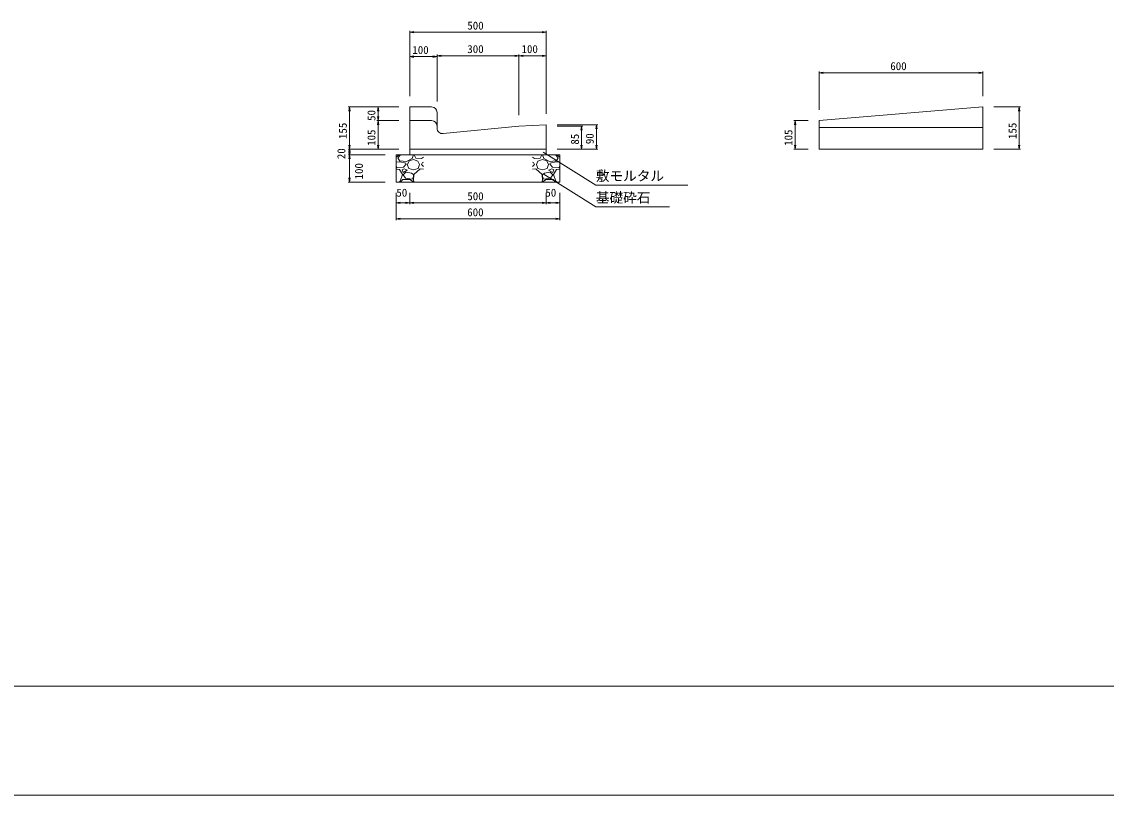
# Model space of a CAD drawing. Units: millimetres on the paper. Extents: x 0 to 841, y 0 to 594.
# Drawn here: x 274 to 472.7, y 0 to 141.7 of the extents above; entities that cross this region are included whole.
import ezdxf
from ezdxf.enums import TextEntityAlignment as Align

# ---------------------------------------------------------------- set-up
doc = ezdxf.new("R2010")
doc.units = ezdxf.units.MM
for name, color, linetype, lineweight in [('D-STR-DIM（寸法）', 7, 'Continuous', 18), ('D-STR-HTXT（旗揚げ）', 7, 'Continuous', 18), ('D-STR-STRn（構造物）', 7, 'Continuous', 18), ('D-STR（構造物外形線）', 1, 'Continuous', 18), ('D-TTL(外枠）', 2, 'Continuous', 18), ('DEFPOINTS_2', 8, 'Continuous', 18)]:
    doc.layers.add(name, color=color, linetype=linetype, lineweight=lineweight)
doc.layers.add('D-STR-TXT（文字）', color=7, linetype='Continuous')
doc.styles.add('ＭＳ ゴシック', font='')
doc.styles.get('ＭＳ ゴシック').set_extended_font_data('MS Gothic')

msp = doc.modelspace()

# ---------------------------------------------------------------- linework, layer by layer
at = {"layer": 'D-STR-DIM（寸法）'}
for p, q in [((345.077, 128.089), (345.077, 140.02)), ((345.077, 139.77), (345.827, 139.895)), ((345.077, 139.77), (345.177, 139.77)), ((345.827, 139.645), (345.077, 139.77)), ((369.977, 139.77), (345.177, 139.77)), ((369.327, 139.895), (370.077, 139.77)), ((370.077, 139.77), (369.327, 139.645)), ((370.077, 139.77), (369.977, 139.77)), ((370.077, 124.839), (370.077, 140.02)), ((345.077, 128.089), (345.077, 135.552)), ((345.077, 135.302), (345.827, 135.427)), ((345.077, 135.302), (345.177, 135.302)), ((345.827, 135.177), (345.077, 135.302)), ((345.177, 135.302), (349.977, 135.302)), ((349.327, 135.427), (350.077, 135.302)), ((350.077, 135.302), (349.327, 135.177)), ((350.077, 135.302), (349.977, 135.302)), ((350.077, 127.089), (350.077, 135.719)), ((350.077, 135.469), (350.827, 135.594)), ((350.077, 127.089), (350.077, 135.552)), ((350.077, 135.469), (350.177, 135.469)), ((350.827, 135.344), (350.077, 135.469)), ((364.977, 135.469), (350.177, 135.469)), ((364.327, 135.594), (365.077, 135.469)), ((365.077, 135.469), (364.327, 135.344)), ((365.077, 135.469), (364.977, 135.469)), ((365.077, 124.589), (365.077, 135.719)), ((365.077, 124.589), (365.077, 135.719)), ((365.077, 135.469), (365.827, 135.594)), ((365.077, 135.469), (365.177, 135.469)), ((365.827, 135.344), (365.077, 135.469)), ((369.977, 135.469), (365.177, 135.469)), ((369.327, 135.594), (370.077, 135.469)), ((370.077, 135.469), (369.327, 135.344)), ((370.077, 135.469), (369.977, 135.469)), ((370.077, 124.839), (370.077, 135.719)), ((420.077, 125.589), (420.077, 132.596)), ((420.077, 132.346), (420.827, 132.471)), ((420.077, 132.346), (420.177, 132.346)), ((420.827, 132.221), (420.077, 132.346)), ((449.977, 132.346), (420.177, 132.346)), ((449.327, 132.471), (450.077, 132.346)), ((450.077, 132.346), (449.327, 132.221)), ((450.077, 132.346), (449.977, 132.346)), ((450.077, 128.089), (450.077, 132.596)), ((343.077, 126.089), (333.788, 126.089)), ((333.913, 125.339), (334.038, 126.089)), ((334.038, 126.089), (334.038, 125.989)), ((334.038, 126.089), (334.163, 125.339)), ((334.038, 125.989), (334.038, 118.439)), ((343.077, 126.089), (339.029, 126.089)), ((339.154, 125.339), (339.279, 126.089)), ((339.279, 126.089), (339.279, 125.989)), ((339.279, 126.089), (339.404, 125.339)), ((339.279, 125.989), (339.279, 123.689)), ((452.077, 126.089), (456.967, 126.089)), ((456.592, 125.339), (456.717, 126.089)), ((456.717, 126.089), (456.717, 125.989)), ((456.717, 126.089), (456.842, 125.339)), ((456.717, 125.989), (456.717, 118.439)), ((343.077, 123.589), (339.029, 123.589)), ((343.077, 123.589), (339.029, 123.589)), ((339.279, 123.589), (339.154, 124.339)), ((339.154, 122.839), (339.279, 123.589)), ((339.404, 124.339), (339.279, 123.589)), ((339.279, 123.589), (339.279, 123.689)), ((339.279, 123.589), (339.279, 123.489)), ((339.279, 123.589), (339.404, 122.839)), ((339.279, 123.489), (339.279, 118.439)), ((418.077, 123.589), (415.416, 123.589)), ((415.541, 122.839), (415.666, 123.589)), ((415.666, 123.589), (415.666, 123.489)), ((415.666, 123.589), (415.791, 122.839)), ((415.666, 123.489), (415.666, 118.439)), ((372.077, 122.839), (379.516, 122.839)), ((372.077, 122.589), (376.808, 122.589)), ((376.433, 121.839), (376.558, 122.589)), ((376.558, 122.589), (376.558, 122.489)), ((376.558, 122.589), (376.683, 121.839)), ((376.558, 122.489), (376.558, 118.439)), ((379.141, 122.089), (379.266, 122.839)), ((379.266, 122.839), (379.266, 122.739)), ((379.266, 122.839), (379.391, 122.089)), ((379.266, 122.739), (379.266, 118.439)), ((343.077, 118.339), (333.788, 118.339)), ((343.077, 118.339), (333.788, 118.339)), ((340.577, 117.339), (333.788, 117.339)), ((340.577, 117.339), (333.788, 117.339)), ((334.038, 118.339), (333.913, 119.089)), ((333.913, 117.589), (334.038, 118.339)), ((334.038, 117.339), (333.913, 118.089)), ((333.913, 116.589), (334.038, 117.339)), ((334.163, 119.089), (334.038, 118.339)), ((334.038, 118.339), (334.038, 118.439)), ((334.038, 118.339), (334.038, 118.239)), ((334.038, 118.339), (334.163, 117.589)), ((334.038, 118.239), (334.038, 117.439)), ((334.163, 118.089), (334.038, 117.339)), ((334.038, 117.339), (334.038, 117.439)), ((334.038, 117.339), (334.038, 117.239)), ((334.038, 117.339), (334.163, 116.589)), ((334.038, 117.239), (334.038, 112.439)), ((343.077, 118.339), (339.029, 118.339)), ((339.279, 118.339), (339.154, 119.089)), ((339.404, 119.089), (339.279, 118.339)), ((339.279, 118.339), (339.279, 118.439)), ((372.077, 118.339), (376.808, 118.339)), ((372.077, 118.339), (379.516, 118.339)), ((376.558, 118.339), (376.433, 119.089)), ((376.683, 119.089), (376.558, 118.339)), ((376.558, 118.339), (376.558, 118.439)), ((379.266, 118.339), (379.141, 119.089)), ((379.391, 119.089), (379.266, 118.339)), ((379.266, 118.339), (379.266, 118.439)), ((418.077, 118.339), (415.416, 118.339)), ((415.666, 118.339), (415.541, 119.089)), ((415.791, 119.089), (415.666, 118.339)), ((415.666, 118.339), (415.666, 118.439)), ((452.077, 118.339), (456.967, 118.339)), ((456.717, 118.339), (456.592, 119.089)), ((456.842, 119.089), (456.717, 118.339)), ((456.717, 118.339), (456.717, 118.439)), ((340.577, 112.339), (333.788, 112.339)), ((334.038, 112.339), (333.913, 113.089)), ((334.163, 113.089), (334.038, 112.339)), ((334.038, 112.339), (334.038, 112.439)), ((342.577, 110.339), (342.577, 108.268)), ((342.577, 110.339), (342.577, 105.33)), ((345.077, 110.339), (345.077, 108.268)), ((345.077, 110.339), (345.077, 108.268)), ((370.077, 110.339), (370.077, 108.268)), ((370.077, 110.339), (370.077, 108.268)), ((372.577, 110.339), (372.577, 108.268)), ((372.577, 110.339), (372.577, 105.33)), ((342.577, 108.518), (343.327, 108.643)), ((342.577, 108.518), (342.677, 108.518)), ((343.327, 108.393), (342.577, 108.518)), ((344.977, 108.518), (342.677, 108.518)), ((344.327, 108.643), (345.077, 108.518)), ((345.077, 108.518), (344.327, 108.393)), ((345.077, 108.518), (344.977, 108.518)), ((345.077, 108.518), (345.827, 108.643)), ((345.077, 108.518), (345.177, 108.518)), ((345.827, 108.393), (345.077, 108.518)), ((369.977, 108.518), (345.177, 108.518)), ((369.327, 108.643), (370.077, 108.518)), ((370.077, 108.518), (369.327, 108.393)), ((370.077, 108.518), (369.977, 108.518)), ((370.077, 108.518), (370.827, 108.643)), ((370.077, 108.518), (370.177, 108.518)), ((370.827, 108.393), (370.077, 108.518)), ((370.177, 108.518), (372.477, 108.518)), ((371.827, 108.643), (372.577, 108.518)), ((372.577, 108.518), (371.827, 108.393)), ((372.577, 108.518), (372.477, 108.518)), ((342.577, 105.58), (343.327, 105.705)), ((342.577, 105.58), (342.677, 105.58)), ((343.327, 105.455), (342.577, 105.58)), ((372.477, 105.58), (342.677, 105.58)), ((371.827, 105.705), (372.577, 105.58)), ((372.577, 105.58), (371.827, 105.455)), ((372.577, 105.58), (372.477, 105.58))]:
    msp.add_line(p, q, dxfattribs=at)
at = {"layer": 'D-STR-HTXT（旗揚げ）'}
for p, q in [((369.522, 117.804), (379.168, 111.744)), ((369.522, 113.841), (379.168, 107.78)), ((396.023, 111.744), (379.168, 111.744)), ((392.641, 107.767), (379.168, 107.767))]:
    msp.add_line(p, q, dxfattribs=at)
at = {"layer": 'D-STR-STRn（構造物）'}
for p, q in [((345.077, 117.339), (342.577, 117.339)), ((342.577, 117.339), (342.577, 112.339)), ((342.577, 116.904), (343.14, 117.339)), ((342.886, 116.787), (343.383, 117.339)), ((345.077, 118.339), (345.077, 117.339)), ((370.262, 117.339), (345.077, 117.339)), ((345.738, 117.337), (345.538, 116.637)), ((345.908, 117.339), (346.178, 116.699)), ((369.247, 117.339), (368.977, 116.699)), ((369.417, 117.337), (369.617, 116.637)), ((370.077, 118.339), (370.077, 117.339)), ((370.077, 117.339), (372.577, 117.339)), ((372.269, 116.787), (371.772, 117.339)), ((372.577, 116.904), (372.014, 117.339)), ((372.577, 117.339), (372.577, 112.339)), ((343.34, 116.031), (342.577, 115.951)), ((343.246, 116.184), (342.896, 116.784)), ((344.483, 116.097), (343.233, 116.197)), ((344.334, 115.79), (343.334, 116.04)), ((344.386, 115.537), (343.936, 115.037)), ((344.387, 115.534), (344.337, 115.784)), ((345.538, 116.633), (344.488, 116.083)), ((344.632, 115.538), (344.932, 114.838)), ((344.685, 115.537), (344.985, 116.237)), ((344.987, 116.237), (345.787, 116.487)), ((345.784, 116.487), (346.584, 116.187)), ((346.183, 116.684), (347.233, 116.634)), ((346.587, 116.185), (346.887, 115.535)), ((346.634, 114.839), (346.884, 115.539)), ((347.577, 115.179), (347.234, 115.553)), ((347.235, 115.538), (347.385, 115.938)), ((347.236, 116.641), (347.577, 116.904)), ((347.577, 115.951), (347.39, 115.931)), ((367.918, 116.641), (367.577, 116.904)), ((367.577, 115.951), (367.764, 115.931)), ((367.577, 115.179), (367.92, 115.553)), ((367.92, 115.538), (367.77, 115.938)), ((368.972, 116.684), (367.922, 116.634)), ((368.568, 116.185), (368.268, 115.535)), ((368.52, 114.839), (368.27, 115.539)), ((369.37, 116.487), (368.57, 116.187)), ((370.168, 116.237), (369.368, 116.487)), ((369.616, 116.633), (370.666, 116.083)), ((370.47, 115.537), (370.17, 116.237)), ((370.523, 115.538), (370.223, 114.838)), ((370.672, 116.097), (371.922, 116.197)), ((370.768, 115.534), (370.818, 115.784)), ((370.769, 115.537), (371.219, 115.037)), ((370.82, 115.79), (371.82, 116.04)), ((371.814, 116.031), (372.577, 115.951)), ((371.909, 116.184), (372.259, 116.784)), ((342.784, 114.953), (342.577, 115.179)), ((343.187, 114.632), (342.577, 114.683)), ((343.933, 115.04), (342.783, 114.94)), ((343.747, 113.74), (343.197, 114.64)), ((343.337, 112.485), (343.737, 113.735)), ((343.684, 114.587), (343.884, 114.087)), ((344.035, 114.735), (343.685, 114.585)), ((343.884, 114.088), (344.634, 114.538)), ((343.884, 113.639), (344.284, 113.039)), ((344.386, 114.137), (343.886, 113.637)), ((344.638, 114.538), (344.038, 114.738)), ((345.392, 113.99), (344.392, 114.14)), ((344.932, 114.833), (345.782, 114.583)), ((345.797, 113.627), (345.397, 113.977)), ((345.537, 112.888), (345.787, 113.338)), ((345.834, 113.689), (345.784, 112.639)), ((345.786, 113.337), (345.786, 113.637)), ((345.789, 114.584), (346.639, 114.834)), ((346.987, 114.737), (345.837, 113.687)), ((347.577, 114.683), (346.987, 114.732)), ((367.577, 114.683), (368.167, 114.732)), ((368.167, 114.737), (369.317, 113.687)), ((369.366, 114.584), (368.516, 114.834)), ((369.321, 113.689), (369.371, 112.639)), ((369.358, 113.627), (369.758, 113.977)), ((369.617, 112.888), (369.367, 113.338)), ((369.369, 113.337), (369.369, 113.637)), ((370.223, 114.833), (369.373, 114.583)), ((369.763, 113.99), (370.763, 114.14)), ((370.517, 114.538), (371.117, 114.738)), ((371.27, 114.088), (370.52, 114.538)), ((370.769, 114.137), (371.269, 113.637)), ((371.27, 113.639), (370.87, 113.039)), ((371.119, 114.735), (371.469, 114.585)), ((371.222, 115.04), (372.372, 114.94)), ((371.471, 114.587), (371.271, 114.087)), ((371.408, 113.74), (371.958, 114.64)), ((371.818, 112.485), (371.418, 113.735)), ((371.967, 114.632), (372.577, 114.683)), ((372.37, 114.953), (372.577, 115.179)), ((342.577, 112.339), (372.577, 112.339)), ((343.14, 112.339), (343.336, 112.491)), ((343.383, 112.339), (343.786, 112.787)), ((343.786, 112.787), (345.086, 112.787)), ((344.288, 113.035), (345.538, 112.885)), ((345.084, 112.798), (345.734, 112.348)), ((345.778, 112.649), (345.908, 112.339)), ((369.377, 112.649), (369.247, 112.339)), ((370.07, 112.798), (369.42, 112.348)), ((370.867, 113.035), (369.617, 112.885)), ((371.369, 112.787), (370.069, 112.787)), ((371.772, 112.339), (371.369, 112.787)), ((372.014, 112.339), (371.818, 112.491))]:
    msp.add_line(p, q, dxfattribs=at)
at = {"layer": 'D-STR（構造物外形線）'}
for p, q in [((345.077, 126.089), (349.077, 126.089)), ((345.077, 126.089), (345.077, 118.339)), ((420.077, 123.589), (450.077, 126.089)), ((450.077, 126.089), (450.077, 118.339)), ((345.077, 123.589), (349.077, 123.589)), ((350.077, 122.194), (350.077, 125.089)), ((420.077, 123.589), (420.077, 118.339)), ((351.177, 121.199), (365.077, 122.589)), ((365.077, 122.589), (370.077, 122.839)), ((370.077, 122.839), (370.077, 118.339)), ((420.077, 122.339), (450.077, 122.339)), ((370.077, 118.339), (345.077, 118.339)), ((420.077, 118.339), (450.077, 118.339))]:
    msp.add_line(p, q, dxfattribs=at)
for centre, start, end in [((349.077, 125.089), 0, 90), ((349.077, 122.589), 0, 90), ((351.077, 122.194), 180, 275.77716)]:
    msp.add_arc(centre, 1, start, end, dxfattribs=at)
at = {"layer": 'D-TTL(外枠）'}
msp.add_line((818, 20), (23, 20), dxfattribs=at)
at = {"layer": 'DEFPOINTS_2'}
msp.add_line((0, 0), (841, 0), dxfattribs=at)

# ---------------------------------------------------------------- texts
at = {"layer": 'D-STR-DIM（寸法）', "style": 'ＭＳ ゴシック'}
for s, p in [('500', (355.623, 139.82)), ('100', (345.552, 135.352)), ('300', (355.623, 135.519)), ('100', (365.552, 135.519)), ('600', (433.108, 132.396)), ('50', (342.625, 109.214)), ('500', (355.623, 108.568)), ('50', (369.921, 109.214)), ('600', (355.608, 105.63))]:
    msp.add_text(s, height=1.466, dxfattribs=at).set_placement(p, align=Align.BOTTOM_LEFT)
for s, p in [('50', (339.229, 123.535)), ('155', (333.988, 120.214)), ('105', (339.229, 118.964)), ('105', (415.616, 118.964)), ('155', (456.667, 120.214)), ('85', (376.508, 119.185)), ('90', (379.216, 119.274)), ('20', (333.713, 116.53)), ('100', (336.941, 112.814))]:
    msp.add_text(s, height=1.466, rotation=90, dxfattribs=at).set_placement(p, align=Align.BOTTOM_LEFT)
at = {"layer": 'D-STR-TXT（文字）', "style": 'ＭＳ ゴシック'}
for s, p in [('敷モルタル', (379.168, 111.996)), ('基礎砕石', (379.168, 108.019))]:
    msp.add_text(s, height=1.833, dxfattribs=at).set_placement(p, align=Align.BOTTOM_LEFT)

doc.saveas('drawing.dxf')
